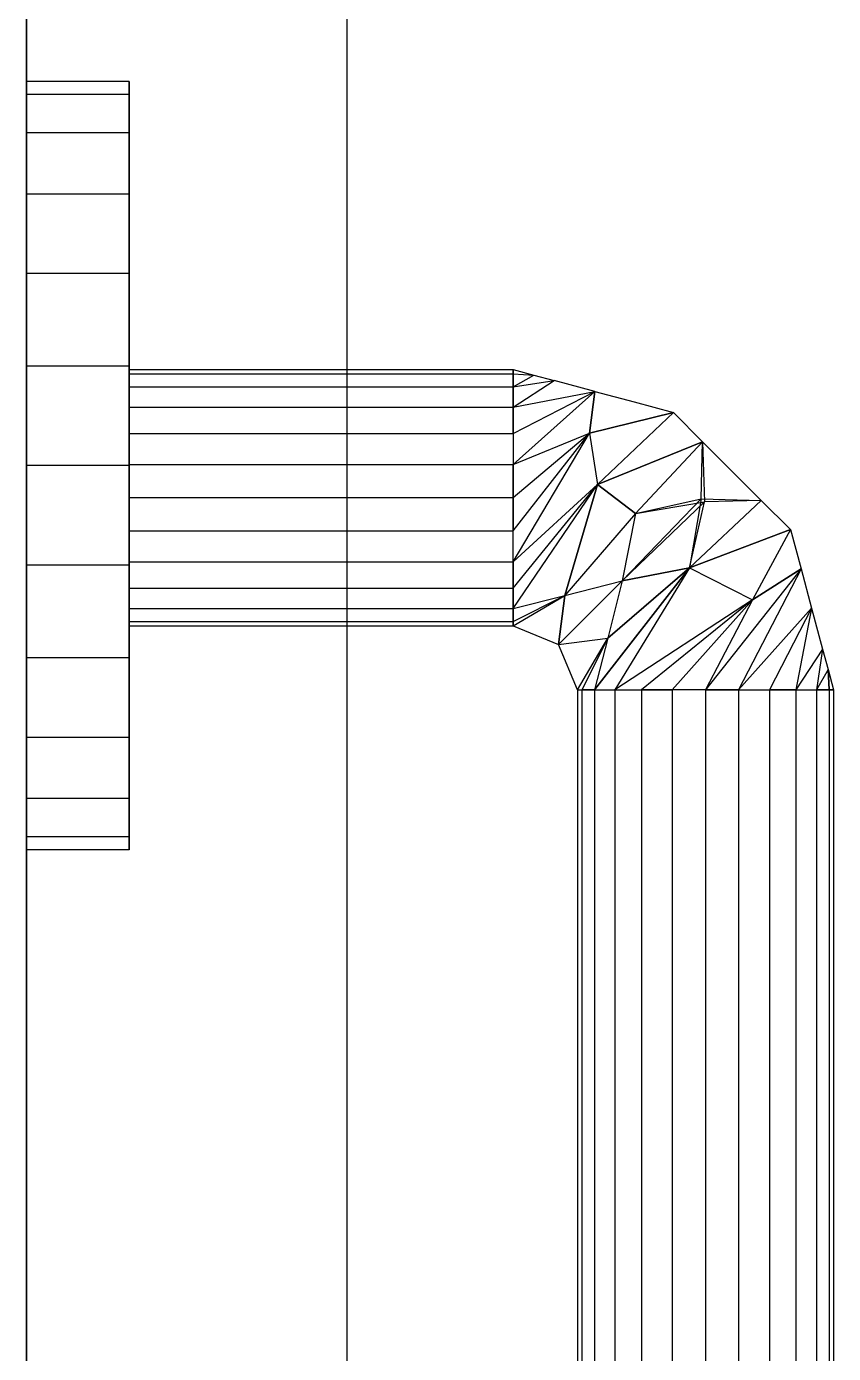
# Model space of a CAD drawing. Header units: millimetres. Extents: x 5543 to 15648, y 4351 to 19091.
# Drawn here: x 14423.1 to 14486.1, y 15139.2 to 15242.9 of the extents above; entities that cross this region are included whole.
import ezdxf

# ---------------------------------------------------------------- set-up
doc = ezdxf.new("R2010")
doc.units = ezdxf.units.MM
doc.layers.add('IfcObject', color=7, linetype='CONTINUOUS')

msp = doc.modelspace()

# ---------------------------------------------------------------- linework, layer by layer
at = {"layer": 'IfcObject'}
for p, q in [((14448.1, 16291.08, -4700), (14448.1, 5951.31, -4700)), ((14448.1, 16291.08, -4700), (14448.1, 5951.31, -4700)), ((14423.1, 15331.08, -5100), (14423.1, 14331.08, -5100)), ((14423.1, 15331.08, -5100), (14423.1, 14331.08, -5100)), ((14448.1, 15331.08, -5100), (14448.1, 14331.08, -5100)), ((14448.1, 15331.08, -5100), (14448.1, 14331.08, -5100)), ((14423.1, 15281.08, -5200), (14423.1, 14381.08, -5200)), ((14423.1, 14381.08, -7200), (14423.1, 15281.08, -7200)), ((14423.1, 14381.08, -7200), (14423.1, 15281.08, -7200)), ((14423.1, 15281.08, -5200), (14423.1, 14381.08, -5200)), ((14423.1, 14381.08, -5200), (14423.1, 15281.08, -5200)), ((14423.1, 14381.08, -5200), (14423.1, 15281.08, -5200)), ((14423.1, 15237.55, -6192.24), (14423.1, 15238.57, -6200)), ((14423.1, 15238.57, -6200), (14423.1, 15237.55, -6207.76)), ((14431.1, 15238.57, -6200), (14423.1, 15238.57, -6200)), ((14423.1, 15237.55, -6192.24), (14423.1, 15238.57, -6200)), ((14423.1, 15238.57, -6200), (14423.1, 15237.55, -6207.76)), ((14431.1, 15238.57, -6200), (14423.1, 15238.57, -6200)), ((14431.1, 15237.55, -6207.76), (14431.1, 15238.57, -6200)), ((14431.1, 15238.57, -6200), (14431.1, 15237.55, -6192.24)), ((14431.1, 15238.57, -6200), (14431.1, 15237.55, -6192.24)), ((14431.1, 15237.55, -6207.76), (14431.1, 15238.57, -6200)), ((14423.1, 15234.55, -6185), (14423.1, 15237.55, -6192.24)), ((14423.1, 15237.55, -6207.76), (14423.1, 15234.55, -6215)), ((14431.1, 15237.55, -6192.24), (14423.1, 15237.55, -6192.24)), ((14431.1, 15237.55, -6192.24), (14423.1, 15237.55, -6192.24)), ((14423.1, 15234.55, -6185), (14423.1, 15237.55, -6192.24)), ((14423.1, 15237.55, -6207.76), (14423.1, 15234.55, -6215)), ((14431.1, 15237.55, -6207.76), (14423.1, 15237.55, -6207.76)), ((14431.1, 15237.55, -6207.76), (14423.1, 15237.55, -6207.76)), ((14431.1, 15234.55, -6215), (14431.1, 15237.55, -6207.76)), ((14431.1, 15237.55, -6192.24), (14431.1, 15234.55, -6185)), ((14431.1, 15237.55, -6192.24), (14431.1, 15234.55, -6185)), ((14431.1, 15234.55, -6215), (14431.1, 15237.55, -6207.76)), ((14423.1, 15229.78, -6178.79), (14423.1, 15234.55, -6185)), ((14423.1, 15234.55, -6215), (14423.1, 15229.78, -6221.21)), ((14431.1, 15234.55, -6185), (14423.1, 15234.55, -6185)), ((14423.1, 15229.78, -6178.79), (14423.1, 15234.55, -6185)), ((14431.1, 15234.55, -6185), (14423.1, 15234.55, -6185)), ((14423.1, 15234.55, -6215), (14423.1, 15229.78, -6221.21)), ((14431.1, 15234.55, -6215), (14423.1, 15234.55, -6215)), ((14431.1, 15234.55, -6215), (14423.1, 15234.55, -6215)), ((14431.1, 15229.78, -6221.21), (14431.1, 15234.55, -6215)), ((14431.1, 15234.55, -6185), (14431.1, 15229.78, -6178.79)), ((14431.1, 15234.55, -6185), (14431.1, 15229.78, -6178.79)), ((14431.1, 15229.78, -6221.21), (14431.1, 15234.55, -6215)), ((14423.1, 15223.57, -6174.02), (14423.1, 15229.78, -6178.79)), ((14423.1, 15229.78, -6221.21), (14423.1, 15223.57, -6225.98)), ((14431.1, 15229.78, -6178.79), (14423.1, 15229.78, -6178.79)), ((14423.1, 15223.57, -6174.02), (14423.1, 15229.78, -6178.79)), ((14431.1, 15229.78, -6178.79), (14423.1, 15229.78, -6178.79)), ((14431.1, 15229.78, -6221.21), (14423.1, 15229.78, -6221.21)), ((14423.1, 15229.78, -6221.21), (14423.1, 15223.57, -6225.98)), ((14431.1, 15229.78, -6221.21), (14423.1, 15229.78, -6221.21)), ((14431.1, 15223.57, -6225.98), (14431.1, 15229.78, -6221.21)), ((14431.1, 15229.78, -6178.79), (14431.1, 15223.57, -6174.02)), ((14431.1, 15229.78, -6178.79), (14431.1, 15223.57, -6174.02)), ((14431.1, 15223.57, -6225.98), (14431.1, 15229.78, -6221.21)), ((14423.1, 15216.33, -6171.02), (14423.1, 15223.57, -6174.02)), ((14423.1, 15223.57, -6225.98), (14423.1, 15216.33, -6228.98)), ((14431.1, 15223.57, -6174.02), (14423.1, 15223.57, -6174.02)), ((14431.1, 15223.57, -6174.02), (14423.1, 15223.57, -6174.02)), ((14423.1, 15216.33, -6171.02), (14423.1, 15223.57, -6174.02)), ((14431.1, 15223.57, -6225.98), (14423.1, 15223.57, -6225.98)), ((14423.1, 15223.57, -6225.98), (14423.1, 15216.33, -6228.98)), ((14431.1, 15223.57, -6225.98), (14423.1, 15223.57, -6225.98)), ((14431.1, 15216.33, -6228.98), (14431.1, 15223.57, -6225.98)), ((14431.1, 15223.57, -6174.02), (14431.1, 15216.33, -6171.02)), ((14431.1, 15223.57, -6174.02), (14431.1, 15216.33, -6171.02)), ((14431.1, 15216.33, -6228.98), (14431.1, 15223.57, -6225.98)), ((14423.1, 15208.57, -6170), (14423.1, 15216.33, -6171.02)), ((14423.1, 15216.33, -6228.98), (14423.1, 15208.57, -6230)), ((14431.1, 15216.33, -6171.02), (14423.1, 15216.33, -6171.02)), ((14431.1, 15216.33, -6171.02), (14423.1, 15216.33, -6171.02)), ((14423.1, 15208.57, -6170), (14423.1, 15216.33, -6171.02)), ((14431.1, 15216.33, -6228.98), (14423.1, 15216.33, -6228.98)), ((14423.1, 15216.33, -6228.98), (14423.1, 15208.57, -6230)), ((14431.1, 15216.33, -6228.98), (14423.1, 15216.33, -6228.98)), ((14431.1, 15208.57, -6230), (14431.1, 15216.33, -6228.98)), ((14431.1, 15216.33, -6171.02), (14431.1, 15208.57, -6170)), ((14431.1, 15216.33, -6171.02), (14431.1, 15208.57, -6170)), ((14431.1, 15208.57, -6230), (14431.1, 15216.33, -6228.98)), ((14431.1, 15215.73, -6197.41), (14431.1, 15216.07, -6200)), ((14431.1, 15216.07, -6200), (14431.1, 15215.73, -6202.59)), ((14431.1, 15216.07, -6200), (14431.1, 15215.73, -6202.59)), ((14431.1, 15216.07, -6200), (14461.1, 15216.07, -6200)), ((14431.1, 15216.07, -6200), (14461.1, 15216.07, -6200)), ((14431.1, 15215.73, -6197.41), (14431.1, 15216.07, -6200)), ((14461.1, 15215.73, -6202.59), (14461.1, 15216.07, -6200)), ((14461.1, 15216.07, -6200), (14461.1, 15215.73, -6197.41)), ((14461.1, 15215.73, -6202.59), (14461.1, 15216.07, -6200)), ((14461.1, 15216.07, -6200), (14462.69, 15215.64, -6200)), ((14461.1, 15216.07, -6200), (14462.69, 15215.64, -6200)), ((14461.1, 15216.07, -6200), (14461.1, 15215.73, -6197.41)), ((14431.1, 15214.73, -6195), (14431.1, 15215.73, -6197.41)), ((14431.1, 15215.73, -6202.59), (14431.1, 15214.73, -6205)), ((14431.1, 15215.73, -6202.59), (14461.1, 15215.73, -6202.59)), ((14431.1, 15215.73, -6202.59), (14431.1, 15214.73, -6205)), ((14431.1, 15215.73, -6202.59), (14461.1, 15215.73, -6202.59)), ((14431.1, 15215.73, -6197.41), (14461.1, 15215.73, -6197.41)), ((14431.1, 15214.73, -6195), (14431.1, 15215.73, -6197.41)), ((14431.1, 15215.73, -6197.41), (14461.1, 15215.73, -6197.41)), ((14461.1, 15215.73, -6202.59), (14461.1, 15214.73, -6205)), ((14461.1, 15214.73, -6195), (14461.1, 15215.73, -6197.41)), ((14461.1, 15215.73, -6202.59), (14462.69, 15215.64, -6200)), ((14461.1, 15215.73, -6202.59), (14461.1, 15214.73, -6205)), ((14461.1, 15215.73, -6202.59), (14462.69, 15215.64, -6200)), ((14461.1, 15215.73, -6197.41), (14462.69, 15215.64, -6200)), ((14461.1, 15215.73, -6197.41), (14462.69, 15215.64, -6200)), ((14461.1, 15214.73, -6195), (14461.1, 15215.73, -6197.41)), ((14461.1, 15214.73, -6205), (14462.69, 15215.64, -6200)), ((14461.1, 15214.73, -6205), (14462.69, 15215.64, -6200)), ((14461.1, 15214.73, -6195), (14462.69, 15215.64, -6200)), ((14461.1, 15214.73, -6195), (14462.69, 15215.64, -6200)), ((14461.1, 15214.73, -6205), (14464.28, 15215.21, -6200)), ((14461.1, 15213.14, -6207.07), (14464.28, 15215.21, -6200)), ((14461.1, 15213.14, -6207.07), (14464.28, 15215.21, -6200)), ((14461.1, 15214.73, -6205), (14464.28, 15215.21, -6200)), ((14461.1, 15213.14, -6192.93), (14464.28, 15215.21, -6200)), ((14461.1, 15214.73, -6195), (14464.28, 15215.21, -6200)), ((14461.1, 15213.14, -6192.93), (14464.28, 15215.21, -6200)), ((14461.1, 15214.73, -6195), (14464.28, 15215.21, -6200)), ((14462.69, 15215.64, -6200), (14464.28, 15215.21, -6200)), ((14462.69, 15215.64, -6200), (14464.28, 15215.21, -6200)), ((14467.46, 15214.36, -6200), (14464.28, 15215.21, -6200)), ((14467.46, 15214.36, -6200), (14464.28, 15215.21, -6200)), ((14431.1, 15213.14, -6192.93), (14431.1, 15214.73, -6195)), ((14431.1, 15214.73, -6205), (14431.1, 15213.14, -6207.07)), ((14431.1, 15214.73, -6205), (14461.1, 15214.73, -6205)), ((14431.1, 15214.73, -6205), (14431.1, 15213.14, -6207.07)), ((14431.1, 15214.73, -6205), (14461.1, 15214.73, -6205)), ((14431.1, 15214.73, -6195), (14461.1, 15214.73, -6195)), ((14431.1, 15214.73, -6195), (14461.1, 15214.73, -6195)), ((14431.1, 15213.14, -6192.93), (14431.1, 15214.73, -6195)), ((14461.1, 15214.73, -6205), (14461.1, 15213.14, -6207.07)), ((14461.1, 15213.14, -6192.93), (14461.1, 15214.73, -6195)), ((14461.1, 15214.73, -6205), (14461.1, 15213.14, -6207.07)), ((14461.1, 15213.14, -6192.93), (14461.1, 15214.73, -6195)), ((14461.1, 15208.66, -6209.66), (14467.46, 15214.36, -6200)), ((14461.1, 15211.07, -6208.66), (14467.46, 15214.36, -6200)), ((14461.1, 15213.14, -6207.07), (14467.46, 15214.36, -6200)), ((14461.1, 15211.07, -6208.66), (14467.46, 15214.36, -6200)), ((14461.1, 15208.66, -6209.66), (14467.46, 15214.36, -6200)), ((14461.1, 15213.14, -6207.07), (14467.46, 15214.36, -6200)), ((14461.1, 15213.14, -6192.93), (14467.46, 15214.36, -6200)), ((14461.1, 15213.14, -6192.93), (14467.46, 15214.36, -6200)), ((14461.1, 15211.07, -6191.34), (14467.46, 15214.36, -6200)), ((14461.1, 15208.66, -6190.34), (14467.46, 15214.36, -6200)), ((14461.1, 15211.07, -6191.34), (14467.46, 15214.36, -6200)), ((14461.1, 15208.66, -6190.34), (14467.46, 15214.36, -6200)), ((14467.06, 15211.1, -6208.08), (14467.46, 15214.36, -6200)), ((14467.06, 15211.1, -6208.08), (14467.46, 15214.36, -6200)), ((14467.46, 15214.36, -6200), (14467.06, 15211.1, -6191.92)), ((14467.46, 15214.36, -6200), (14467.06, 15211.1, -6191.92)), ((14467.46, 15214.36, -6200), (14470.53, 15213.54, -6200)), ((14467.46, 15214.36, -6200), (14470.53, 15213.54, -6200)), ((14431.1, 15211.07, -6191.34), (14431.1, 15213.14, -6192.93)), ((14431.1, 15213.14, -6207.07), (14431.1, 15211.07, -6208.66)), ((14431.1, 15213.14, -6207.07), (14461.1, 15213.14, -6207.07)), ((14431.1, 15213.14, -6207.07), (14431.1, 15211.07, -6208.66)), ((14431.1, 15213.14, -6207.07), (14461.1, 15213.14, -6207.07)), ((14431.1, 15213.14, -6192.93), (14461.1, 15213.14, -6192.93)), ((14431.1, 15211.07, -6191.34), (14431.1, 15213.14, -6192.93)), ((14431.1, 15213.14, -6192.93), (14461.1, 15213.14, -6192.93)), ((14461.1, 15213.14, -6207.07), (14461.1, 15211.07, -6208.66)), ((14461.1, 15211.07, -6191.34), (14461.1, 15213.14, -6192.93)), ((14461.1, 15213.14, -6207.07), (14461.1, 15211.07, -6208.66)), ((14461.1, 15211.07, -6191.34), (14461.1, 15213.14, -6192.93)), ((14470.53, 15213.54, -6200), (14473.6, 15212.72, -6200)), ((14470.53, 15213.54, -6200), (14473.6, 15212.72, -6200)), ((14467.06, 15211.1, -6208.08), (14473.6, 15212.72, -6200)), ((14467.06, 15211.1, -6208.08), (14473.6, 15212.72, -6200)), ((14473.6, 15212.72, -6200), (14467.06, 15211.1, -6191.92)), ((14473.6, 15212.72, -6200), (14467.06, 15211.1, -6191.92)), ((14467.68, 15207.1, -6209.72), (14473.6, 15212.72, -6200)), ((14467.68, 15207.1, -6209.72), (14473.6, 15212.72, -6200)), ((14473.6, 15212.72, -6200), (14467.68, 15207.1, -6190.28)), ((14473.6, 15212.72, -6200), (14467.68, 15207.1, -6190.28)), ((14473.6, 15212.72, -6200), (14475.88, 15210.43, -6200)), ((14473.6, 15212.72, -6200), (14475.88, 15210.43, -6200)), ((14431.1, 15208.66, -6190.34), (14431.1, 15211.07, -6191.34)), ((14431.1, 15208.66, -6209.66), (14431.1, 15211.07, -6208.66)), ((14431.1, 15211.07, -6208.66), (14461.1, 15211.07, -6208.66)), ((14431.1, 15211.07, -6208.66), (14461.1, 15211.07, -6208.66)), ((14431.1, 15208.66, -6209.66), (14431.1, 15211.07, -6208.66)), ((14431.1, 15211.07, -6191.34), (14461.1, 15211.07, -6191.34)), ((14431.1, 15208.66, -6190.34), (14431.1, 15211.07, -6191.34)), ((14431.1, 15211.07, -6191.34), (14461.1, 15211.07, -6191.34)), ((14461.1, 15208.66, -6209.66), (14467.06, 15211.1, -6208.08)), ((14461.1, 15201.07, -6208.66), (14467.06, 15211.1, -6208.08)), ((14461.1, 15203.48, -6209.66), (14467.06, 15211.1, -6208.08)), ((14461.1, 15206.07, -6210), (14467.06, 15211.1, -6208.08)), ((14461.1, 15208.66, -6209.66), (14467.06, 15211.1, -6208.08)), ((14461.1, 15203.48, -6209.66), (14467.06, 15211.1, -6208.08)), ((14461.1, 15206.07, -6210), (14467.06, 15211.1, -6208.08)), ((14461.1, 15201.07, -6208.66), (14467.06, 15211.1, -6208.08)), ((14461.1, 15206.07, -6190), (14467.06, 15211.1, -6191.92)), ((14461.1, 15208.66, -6190.34), (14467.06, 15211.1, -6191.92)), ((14461.1, 15208.66, -6190.34), (14467.06, 15211.1, -6191.92)), ((14461.1, 15201.07, -6191.34), (14467.06, 15211.1, -6191.92)), ((14461.1, 15203.48, -6190.34), (14467.06, 15211.1, -6191.92)), ((14461.1, 15206.07, -6190), (14467.06, 15211.1, -6191.92)), ((14461.1, 15203.48, -6190.34), (14467.06, 15211.1, -6191.92)), ((14461.1, 15201.07, -6191.34), (14467.06, 15211.1, -6191.92)), ((14461.1, 15211.07, -6208.66), (14461.1, 15208.66, -6209.66)), ((14461.1, 15211.07, -6191.34), (14461.1, 15208.66, -6190.34)), ((14461.1, 15211.07, -6208.66), (14461.1, 15208.66, -6209.66)), ((14461.1, 15211.07, -6191.34), (14461.1, 15208.66, -6190.34)), ((14467.06, 15211.1, -6208.08), (14467.68, 15207.1, -6209.72)), ((14467.06, 15211.1, -6208.08), (14467.68, 15207.1, -6209.72)), ((14467.06, 15211.1, -6191.92), (14467.68, 15207.1, -6190.28)), ((14467.06, 15211.1, -6191.92), (14467.68, 15207.1, -6190.28)), ((14467.68, 15207.1, -6209.72), (14475.88, 15210.43, -6200)), ((14467.68, 15207.1, -6209.72), (14475.88, 15210.43, -6200)), ((14475.88, 15210.43, -6200), (14467.68, 15207.1, -6190.28)), ((14475.88, 15210.43, -6200), (14467.68, 15207.1, -6190.28)), ((14470.63, 15204.82, -6209.85), (14475.88, 15210.43, -6200)), ((14470.63, 15204.82, -6209.85), (14475.88, 15210.43, -6200)), ((14475.88, 15210.43, -6200), (14470.63, 15204.82, -6190.15)), ((14475.88, 15210.43, -6200), (14470.63, 15204.82, -6190.15)), ((14475.77, 15205.99, -6208.06), (14475.88, 15210.43, -6200)), ((14475.77, 15205.99, -6208.06), (14475.88, 15210.43, -6200)), ((14475.88, 15210.43, -6200), (14478.17, 15208.14, -6200)), ((14475.88, 15210.43, -6200), (14476.02, 15205.74, -6191.94)), ((14475.88, 15210.43, -6200), (14478.17, 15208.14, -6200)), ((14475.88, 15210.43, -6200), (14476.02, 15205.74, -6191.94)), ((14431.1, 15208.66, -6209.66), (14431.1, 15206.07, -6210)), ((14431.1, 15206.07, -6190), (14431.1, 15208.66, -6190.34)), ((14431.1, 15208.66, -6209.66), (14461.1, 15208.66, -6209.66)), ((14431.1, 15208.66, -6209.66), (14461.1, 15208.66, -6209.66)), ((14431.1, 15208.66, -6209.66), (14431.1, 15206.07, -6210)), ((14431.1, 15208.66, -6190.34), (14461.1, 15208.66, -6190.34)), ((14431.1, 15206.07, -6190), (14431.1, 15208.66, -6190.34)), ((14431.1, 15208.66, -6190.34), (14461.1, 15208.66, -6190.34)), ((14461.1, 15208.66, -6209.66), (14461.1, 15206.07, -6210)), ((14461.1, 15206.07, -6190), (14461.1, 15208.66, -6190.34)), ((14461.1, 15208.66, -6209.66), (14461.1, 15206.07, -6210)), ((14461.1, 15206.07, -6190), (14461.1, 15208.66, -6190.34)), ((14423.1, 15200.8, -6171.02), (14423.1, 15208.57, -6170)), ((14423.1, 15200.8, -6228.98), (14423.1, 15208.57, -6230)), ((14431.1, 15208.57, -6170), (14423.1, 15208.57, -6170)), ((14431.1, 15208.57, -6170), (14423.1, 15208.57, -6170)), ((14423.1, 15200.8, -6171.02), (14423.1, 15208.57, -6170)), ((14423.1, 15200.8, -6228.98), (14423.1, 15208.57, -6230)), ((14431.1, 15208.57, -6230), (14423.1, 15208.57, -6230)), ((14431.1, 15208.57, -6230), (14423.1, 15208.57, -6230)), ((14431.1, 15200.8, -6228.98), (14431.1, 15208.57, -6230)), ((14431.1, 15200.8, -6171.02), (14431.1, 15208.57, -6170)), ((14431.1, 15200.8, -6171.02), (14431.1, 15208.57, -6170)), ((14431.1, 15200.8, -6228.98), (14431.1, 15208.57, -6230)), ((14480.46, 15205.85, -6200), (14478.17, 15208.14, -6200)), ((14480.46, 15205.85, -6200), (14478.17, 15208.14, -6200)), ((14461.1, 15201.07, -6208.66), (14467.68, 15207.1, -6209.72)), ((14461.1, 15197.41, -6205), (14467.68, 15207.1, -6209.72)), ((14461.1, 15199, -6207.07), (14467.68, 15207.1, -6209.72)), ((14461.1, 15201.07, -6208.66), (14467.68, 15207.1, -6209.72)), ((14461.1, 15199, -6207.07), (14467.68, 15207.1, -6209.72)), ((14461.1, 15197.41, -6205), (14467.68, 15207.1, -6209.72)), ((14461.1, 15199, -6192.93), (14467.68, 15207.1, -6190.28)), ((14461.1, 15197.41, -6195), (14467.68, 15207.1, -6190.28)), ((14461.1, 15197.41, -6195), (14467.68, 15207.1, -6190.28)), ((14461.1, 15199, -6192.93), (14467.68, 15207.1, -6190.28)), ((14461.1, 15201.07, -6191.34), (14467.68, 15207.1, -6190.28)), ((14461.1, 15201.07, -6191.34), (14467.68, 15207.1, -6190.28)), ((14467.68, 15207.1, -6209.72), (14465.11, 15198.44, -6207.51)), ((14467.68, 15207.1, -6209.72), (14465.11, 15198.44, -6207.51)), ((14465.11, 15198.44, -6192.49), (14467.68, 15207.1, -6190.28)), ((14465.11, 15198.44, -6192.49), (14467.68, 15207.1, -6190.28)), ((14467.68, 15207.1, -6209.72), (14470.63, 15204.82, -6209.85)), ((14467.68, 15207.1, -6209.72), (14470.63, 15204.82, -6209.85)), ((14470.63, 15204.82, -6190.15), (14467.68, 15207.1, -6190.28)), ((14470.63, 15204.82, -6190.15), (14467.68, 15207.1, -6190.28)), ((14431.1, 15206.07, -6210), (14431.1, 15203.48, -6209.66)), ((14431.1, 15203.48, -6190.34), (14431.1, 15206.07, -6190)), ((14431.1, 15206.07, -6210), (14461.1, 15206.07, -6210)), ((14431.1, 15206.07, -6210), (14431.1, 15203.48, -6209.66)), ((14431.1, 15206.07, -6210), (14461.1, 15206.07, -6210)), ((14431.1, 15206.07, -6190), (14461.1, 15206.07, -6190)), ((14431.1, 15203.48, -6190.34), (14431.1, 15206.07, -6190)), ((14431.1, 15206.07, -6190), (14461.1, 15206.07, -6190)), ((14461.1, 15206.07, -6210), (14461.1, 15203.48, -6209.66)), ((14461.1, 15203.48, -6190.34), (14461.1, 15206.07, -6190)), ((14461.1, 15206.07, -6210), (14461.1, 15203.48, -6209.66)), ((14461.1, 15203.48, -6190.34), (14461.1, 15206.07, -6190)), ((14475.77, 15205.99, -6208.06), (14469.6, 15199.57, -6209.55)), ((14475.77, 15205.99, -6208.06), (14469.6, 15199.57, -6209.55)), ((14469.6, 15199.57, -6190.45), (14476.02, 15205.74, -6191.94)), ((14469.6, 15199.57, -6190.45), (14476.02, 15205.74, -6191.94)), ((14470.63, 15204.82, -6209.85), (14475.77, 15205.99, -6208.06)), ((14470.63, 15204.82, -6209.85), (14475.77, 15205.99, -6208.06)), ((14470.63, 15204.82, -6190.15), (14476.02, 15205.74, -6191.94)), ((14470.63, 15204.82, -6190.15), (14476.02, 15205.74, -6191.94)), ((14475.77, 15205.99, -6208.06), (14474.85, 15200.6, -6209.85)), ((14475.77, 15205.99, -6208.06), (14474.85, 15200.6, -6209.85)), ((14474.85, 15200.6, -6209.85), (14480.46, 15205.85, -6200)), ((14474.85, 15200.6, -6209.85), (14480.46, 15205.85, -6200)), ((14480.46, 15205.85, -6200), (14474.85, 15200.6, -6190.15)), ((14480.46, 15205.85, -6200), (14474.85, 15200.6, -6190.15)), ((14474.85, 15200.6, -6190.15), (14476.02, 15205.74, -6191.94)), ((14474.85, 15200.6, -6190.15), (14476.02, 15205.74, -6191.94)), ((14475.77, 15205.99, -6208.06), (14480.46, 15205.85, -6200)), ((14475.77, 15205.99, -6208.06), (14480.46, 15205.85, -6200)), ((14480.46, 15205.85, -6200), (14476.02, 15205.74, -6191.94)), ((14480.46, 15205.85, -6200), (14476.02, 15205.74, -6191.94)), ((14482.75, 15203.57, -6200), (14480.46, 15205.85, -6200)), ((14482.75, 15203.57, -6200), (14480.46, 15205.85, -6200)), ((14470.63, 15204.82, -6209.85), (14465.11, 15198.44, -6207.51)), ((14470.63, 15204.82, -6209.85), (14465.11, 15198.44, -6207.51)), ((14470.63, 15204.82, -6190.15), (14465.11, 15198.44, -6192.49)), ((14470.63, 15204.82, -6190.15), (14465.11, 15198.44, -6192.49)), ((14470.63, 15204.82, -6209.85), (14469.6, 15199.57, -6209.55)), ((14470.63, 15204.82, -6209.85), (14469.6, 15199.57, -6209.55)), ((14470.63, 15204.82, -6190.15), (14469.6, 15199.57, -6190.45)), ((14470.63, 15204.82, -6190.15), (14469.6, 15199.57, -6190.45)), ((14431.1, 15203.48, -6209.66), (14431.1, 15201.07, -6208.66)), ((14431.1, 15201.07, -6191.34), (14431.1, 15203.48, -6190.34)), ((14431.1, 15203.48, -6209.66), (14431.1, 15201.07, -6208.66)), ((14431.1, 15203.48, -6209.66), (14461.1, 15203.48, -6209.66)), ((14431.1, 15203.48, -6209.66), (14461.1, 15203.48, -6209.66)), ((14431.1, 15203.48, -6190.34), (14461.1, 15203.48, -6190.34)), ((14431.1, 15201.07, -6191.34), (14431.1, 15203.48, -6190.34)), ((14431.1, 15203.48, -6190.34), (14461.1, 15203.48, -6190.34)), ((14461.1, 15201.07, -6208.66), (14461.1, 15203.48, -6209.66)), ((14461.1, 15201.07, -6191.34), (14461.1, 15203.48, -6190.34)), ((14461.1, 15201.07, -6208.66), (14461.1, 15203.48, -6209.66)), ((14461.1, 15201.07, -6191.34), (14461.1, 15203.48, -6190.34)), ((14474.85, 15200.6, -6209.85), (14482.75, 15203.57, -6200)), ((14474.85, 15200.6, -6209.85), (14482.75, 15203.57, -6200)), ((14482.75, 15203.57, -6200), (14474.85, 15200.6, -6190.15)), ((14482.75, 15203.57, -6200), (14474.85, 15200.6, -6190.15)), ((14482.75, 15203.57, -6200), (14479.77, 15198.08, -6208.69)), ((14482.75, 15203.57, -6200), (14479.77, 15198.08, -6208.69)), ((14482.75, 15203.57, -6200), (14479.77, 15198.08, -6191.31)), ((14482.75, 15203.57, -6200), (14479.77, 15198.08, -6191.31)), ((14482.75, 15203.57, -6200), (14483.57, 15200.5, -6200)), ((14482.75, 15203.57, -6200), (14483.57, 15200.5, -6200)), ((14423.1, 15200.8, -6228.98), (14423.1, 15193.57, -6225.98)), ((14423.1, 15193.57, -6174.02), (14423.1, 15200.8, -6171.02)), ((14431.1, 15200.8, -6171.02), (14423.1, 15200.8, -6171.02)), ((14431.1, 15200.8, -6171.02), (14423.1, 15200.8, -6171.02)), ((14423.1, 15193.57, -6174.02), (14423.1, 15200.8, -6171.02)), ((14423.1, 15200.8, -6228.98), (14423.1, 15193.57, -6225.98)), ((14431.1, 15200.8, -6228.98), (14423.1, 15200.8, -6228.98)), ((14431.1, 15200.8, -6228.98), (14423.1, 15200.8, -6228.98)), ((14431.1, 15201.07, -6208.66), (14431.1, 15199, -6207.07)), ((14431.1, 15199, -6192.93), (14431.1, 15201.07, -6191.34)), ((14431.1, 15201.07, -6208.66), (14461.1, 15201.07, -6208.66)), ((14431.1, 15201.07, -6208.66), (14431.1, 15199, -6207.07)), ((14431.1, 15201.07, -6208.66), (14461.1, 15201.07, -6208.66)), ((14431.1, 15201.07, -6191.34), (14461.1, 15201.07, -6191.34)), ((14431.1, 15199, -6192.93), (14431.1, 15201.07, -6191.34)), ((14431.1, 15201.07, -6191.34), (14461.1, 15201.07, -6191.34)), ((14431.1, 15200.8, -6171.02), (14431.1, 15193.57, -6174.02)), ((14431.1, 15193.57, -6225.98), (14431.1, 15200.8, -6228.98)), ((14431.1, 15200.8, -6171.02), (14431.1, 15193.57, -6174.02)), ((14431.1, 15193.57, -6225.98), (14431.1, 15200.8, -6228.98)), ((14461.1, 15201.07, -6208.66), (14461.1, 15199, -6207.07)), ((14461.1, 15199, -6192.93), (14461.1, 15201.07, -6191.34)), ((14461.1, 15201.07, -6208.66), (14461.1, 15199, -6207.07)), ((14461.1, 15199, -6192.93), (14461.1, 15201.07, -6191.34)), ((14474.85, 15200.6, -6209.85), (14467.44, 15191.07, -6205)), ((14474.85, 15200.6, -6209.85), (14467.44, 15191.07, -6205)), ((14467.44, 15191.07, -6195), (14474.85, 15200.6, -6190.15)), ((14467.44, 15191.07, -6195), (14474.85, 15200.6, -6190.15)), ((14474.85, 15200.6, -6209.85), (14468.47, 15195.09, -6207.51)), ((14474.85, 15200.6, -6209.85), (14468.47, 15195.09, -6207.51)), ((14468.47, 15195.09, -6192.49), (14474.85, 15200.6, -6190.15)), ((14468.47, 15195.09, -6192.49), (14474.85, 15200.6, -6190.15)), ((14474.85, 15200.6, -6209.85), (14469.02, 15191.07, -6207.07)), ((14474.85, 15200.6, -6209.85), (14469.02, 15191.07, -6207.07)), ((14474.85, 15200.6, -6190.15), (14469.02, 15191.07, -6192.93)), ((14474.85, 15200.6, -6190.15), (14469.02, 15191.07, -6192.93)), ((14474.85, 15200.6, -6209.85), (14469.6, 15199.57, -6209.55)), ((14474.85, 15200.6, -6209.85), (14469.6, 15199.57, -6209.55)), ((14469.6, 15199.57, -6190.45), (14474.85, 15200.6, -6190.15)), ((14469.6, 15199.57, -6190.45), (14474.85, 15200.6, -6190.15)), ((14474.85, 15200.6, -6209.85), (14479.77, 15198.08, -6208.69)), ((14474.85, 15200.6, -6209.85), (14479.77, 15198.08, -6208.69)), ((14474.85, 15200.6, -6190.15), (14479.77, 15198.08, -6191.31)), ((14474.85, 15200.6, -6190.15), (14479.77, 15198.08, -6191.31)), ((14483.57, 15200.5, -6200), (14476.1, 15191.07, -6210)), ((14483.57, 15200.5, -6200), (14476.1, 15191.07, -6210)), ((14483.57, 15200.5, -6200), (14476.1, 15191.07, -6190)), ((14483.57, 15200.5, -6200), (14476.1, 15191.07, -6190)), ((14483.57, 15200.5, -6200), (14478.68, 15191.07, -6209.66)), ((14483.57, 15200.5, -6200), (14478.68, 15191.07, -6209.66)), ((14483.57, 15200.5, -6200), (14478.68, 15191.07, -6190.34)), ((14483.57, 15200.5, -6200), (14478.68, 15191.07, -6190.34)), ((14479.77, 15198.08, -6208.69), (14483.57, 15200.5, -6200)), ((14479.77, 15198.08, -6208.69), (14483.57, 15200.5, -6200)), ((14483.57, 15200.5, -6200), (14479.77, 15198.08, -6191.31)), ((14483.57, 15200.5, -6200), (14479.77, 15198.08, -6191.31)), ((14483.57, 15200.5, -6200), (14484.39, 15197.43, -6200)), ((14483.57, 15200.5, -6200), (14484.39, 15197.43, -6200)), ((14469.6, 15199.57, -6209.55), (14464.63, 15194.6, -6200)), ((14469.6, 15199.57, -6209.55), (14464.63, 15194.6, -6200)), ((14464.63, 15194.6, -6200), (14469.6, 15199.57, -6190.45)), ((14464.63, 15194.6, -6200), (14469.6, 15199.57, -6190.45)), ((14465.11, 15198.44, -6207.51), (14469.6, 15199.57, -6209.55)), ((14465.11, 15198.44, -6207.51), (14469.6, 15199.57, -6209.55)), ((14465.11, 15198.44, -6192.49), (14469.6, 15199.57, -6190.45)), ((14465.11, 15198.44, -6192.49), (14469.6, 15199.57, -6190.45)), ((14469.6, 15199.57, -6209.55), (14468.47, 15195.09, -6207.51)), ((14469.6, 15199.57, -6209.55), (14468.47, 15195.09, -6207.51)), ((14469.6, 15199.57, -6190.45), (14468.47, 15195.09, -6192.49)), ((14469.6, 15199.57, -6190.45), (14468.47, 15195.09, -6192.49)), ((14431.1, 15199, -6207.07), (14431.1, 15197.41, -6205)), ((14431.1, 15197.41, -6195), (14431.1, 15199, -6192.93)), ((14431.1, 15199, -6207.07), (14461.1, 15199, -6207.07)), ((14431.1, 15199, -6207.07), (14431.1, 15197.41, -6205)), ((14431.1, 15199, -6207.07), (14461.1, 15199, -6207.07)), ((14431.1, 15199, -6192.93), (14461.1, 15199, -6192.93)), ((14431.1, 15199, -6192.93), (14461.1, 15199, -6192.93)), ((14431.1, 15197.41, -6195), (14431.1, 15199, -6192.93)), ((14461.1, 15199, -6207.07), (14461.1, 15197.41, -6205)), ((14461.1, 15197.41, -6195), (14461.1, 15199, -6192.93)), ((14461.1, 15199, -6207.07), (14461.1, 15197.41, -6205)), ((14461.1, 15197.41, -6195), (14461.1, 15199, -6192.93)), ((14461.1, 15197.41, -6205), (14465.11, 15198.44, -6207.51)), ((14461.1, 15196.07, -6200), (14465.11, 15198.44, -6207.51)), ((14461.1, 15196.41, -6202.59), (14465.11, 15198.44, -6207.51)), ((14461.1, 15197.41, -6205), (14465.11, 15198.44, -6207.51)), ((14461.1, 15196.41, -6202.59), (14465.11, 15198.44, -6207.51)), ((14461.1, 15196.07, -6200), (14465.11, 15198.44, -6207.51)), ((14461.1, 15197.41, -6195), (14465.11, 15198.44, -6192.49)), ((14461.1, 15196.41, -6197.41), (14465.11, 15198.44, -6192.49)), ((14461.1, 15197.41, -6195), (14465.11, 15198.44, -6192.49)), ((14461.1, 15196.07, -6200), (14465.11, 15198.44, -6192.49)), ((14461.1, 15196.41, -6197.41), (14465.11, 15198.44, -6192.49)), ((14461.1, 15196.07, -6200), (14465.11, 15198.44, -6192.49)), ((14465.11, 15198.44, -6207.51), (14464.63, 15194.6, -6200)), ((14465.11, 15198.44, -6207.51), (14464.63, 15194.6, -6200)), ((14464.63, 15194.6, -6200), (14465.11, 15198.44, -6192.49)), ((14464.63, 15194.6, -6200), (14465.11, 15198.44, -6192.49)), ((14431.1, 15197.41, -6205), (14431.1, 15196.41, -6202.59)), ((14431.1, 15196.41, -6197.41), (14431.1, 15197.41, -6195)), ((14431.1, 15197.41, -6205), (14461.1, 15197.41, -6205)), ((14431.1, 15197.41, -6205), (14431.1, 15196.41, -6202.59)), ((14431.1, 15197.41, -6205), (14461.1, 15197.41, -6205)), ((14431.1, 15197.41, -6195), (14461.1, 15197.41, -6195)), ((14431.1, 15196.41, -6197.41), (14431.1, 15197.41, -6195)), ((14431.1, 15197.41, -6195), (14461.1, 15197.41, -6195)), ((14461.1, 15197.41, -6205), (14461.1, 15196.41, -6202.59)), ((14461.1, 15196.41, -6197.41), (14461.1, 15197.41, -6195)), ((14461.1, 15197.41, -6205), (14461.1, 15196.41, -6202.59)), ((14461.1, 15196.41, -6197.41), (14461.1, 15197.41, -6195)), ((14479.77, 15198.08, -6208.69), (14469.02, 15191.07, -6207.07)), ((14479.77, 15198.08, -6208.69), (14469.02, 15191.07, -6207.07)), ((14479.77, 15198.08, -6191.31), (14469.02, 15191.07, -6192.93)), ((14479.77, 15198.08, -6191.31), (14469.02, 15191.07, -6192.93)), ((14479.77, 15198.08, -6208.69), (14471.1, 15191.07, -6208.66)), ((14479.77, 15198.08, -6208.69), (14471.1, 15191.07, -6208.66)), ((14479.77, 15198.08, -6191.31), (14471.1, 15191.07, -6191.34)), ((14479.77, 15198.08, -6191.31), (14471.1, 15191.07, -6191.34)), ((14479.77, 15198.08, -6208.69), (14473.51, 15191.07, -6209.66)), ((14479.77, 15198.08, -6208.69), (14473.51, 15191.07, -6209.66)), ((14479.77, 15198.08, -6191.31), (14473.51, 15191.07, -6190.34)), ((14479.77, 15198.08, -6191.31), (14473.51, 15191.07, -6190.34)), ((14479.77, 15198.08, -6208.69), (14476.1, 15191.07, -6210)), ((14479.77, 15198.08, -6208.69), (14476.1, 15191.07, -6210)), ((14479.77, 15198.08, -6191.31), (14476.1, 15191.07, -6190)), ((14479.77, 15198.08, -6191.31), (14476.1, 15191.07, -6190)), ((14484.39, 15197.43, -6200), (14478.68, 15191.07, -6209.66)), ((14484.39, 15197.43, -6200), (14478.68, 15191.07, -6209.66)), ((14484.39, 15197.43, -6200), (14478.68, 15191.07, -6190.34)), ((14484.39, 15197.43, -6200), (14478.68, 15191.07, -6190.34)), ((14484.39, 15197.43, -6200), (14481.1, 15191.07, -6208.66)), ((14484.39, 15197.43, -6200), (14481.1, 15191.07, -6208.66)), ((14484.39, 15197.43, -6200), (14481.1, 15191.07, -6191.34)), ((14484.39, 15197.43, -6200), (14481.1, 15191.07, -6191.34)), ((14484.39, 15197.43, -6200), (14483.17, 15191.07, -6207.07)), ((14484.39, 15197.43, -6200), (14483.17, 15191.07, -6207.07)), ((14484.39, 15197.43, -6200), (14483.17, 15191.07, -6192.93)), ((14484.39, 15197.43, -6200), (14483.17, 15191.07, -6192.93)), ((14484.39, 15197.43, -6200), (14485.24, 15194.25, -6200)), ((14484.39, 15197.43, -6200), (14485.24, 15194.25, -6200)), ((14431.1, 15196.41, -6202.59), (14431.1, 15196.07, -6200)), ((14431.1, 15196.07, -6200), (14431.1, 15196.41, -6197.41)), ((14431.1, 15196.41, -6202.59), (14461.1, 15196.41, -6202.59)), ((14431.1, 15196.41, -6202.59), (14461.1, 15196.41, -6202.59)), ((14431.1, 15196.41, -6202.59), (14431.1, 15196.07, -6200)), ((14431.1, 15196.41, -6197.41), (14461.1, 15196.41, -6197.41)), ((14431.1, 15196.07, -6200), (14431.1, 15196.41, -6197.41)), ((14431.1, 15196.41, -6197.41), (14461.1, 15196.41, -6197.41)), ((14461.1, 15196.41, -6202.59), (14461.1, 15196.07, -6200)), ((14461.1, 15196.07, -6200), (14461.1, 15196.41, -6197.41)), ((14461.1, 15196.41, -6202.59), (14461.1, 15196.07, -6200)), ((14461.1, 15196.07, -6200), (14461.1, 15196.41, -6197.41)), ((14431.1, 15196.07, -6200), (14461.1, 15196.07, -6200)), ((14431.1, 15196.07, -6200), (14461.1, 15196.07, -6200)), ((14461.1, 15196.07, -6200), (14464.63, 15194.6, -6200)), ((14461.1, 15196.07, -6200), (14464.63, 15194.6, -6200)), ((14464.63, 15194.6, -6200), (14468.47, 15195.09, -6207.51)), ((14464.63, 15194.6, -6200), (14468.47, 15195.09, -6207.51)), ((14464.63, 15194.6, -6200), (14468.47, 15195.09, -6192.49)), ((14464.63, 15194.6, -6200), (14468.47, 15195.09, -6192.49)), ((14466.1, 15191.07, -6200), (14464.63, 15194.6, -6200)), ((14466.1, 15191.07, -6200), (14464.63, 15194.6, -6200)), ((14466.1, 15191.07, -6200), (14468.47, 15195.09, -6207.51)), ((14466.1, 15191.07, -6200), (14468.47, 15195.09, -6207.51)), ((14466.1, 15191.07, -6200), (14468.47, 15195.09, -6192.49)), ((14466.1, 15191.07, -6200), (14468.47, 15195.09, -6192.49)), ((14468.47, 15195.09, -6207.51), (14466.44, 15191.07, -6202.59)), ((14468.47, 15195.09, -6207.51), (14466.44, 15191.07, -6202.59)), ((14468.47, 15195.09, -6192.49), (14466.44, 15191.07, -6197.41)), ((14468.47, 15195.09, -6192.49), (14466.44, 15191.07, -6197.41)), ((14468.47, 15195.09, -6207.51), (14467.44, 15191.07, -6205)), ((14468.47, 15195.09, -6207.51), (14467.44, 15191.07, -6205)), ((14468.47, 15195.09, -6192.49), (14467.44, 15191.07, -6195)), ((14468.47, 15195.09, -6192.49), (14467.44, 15191.07, -6195)), ((14485.24, 15194.25, -6200), (14483.17, 15191.07, -6207.07)), ((14485.24, 15194.25, -6200), (14483.17, 15191.07, -6207.07)), ((14485.24, 15194.25, -6200), (14483.17, 15191.07, -6192.93)), ((14485.24, 15194.25, -6200), (14483.17, 15191.07, -6192.93)), ((14485.24, 15194.25, -6200), (14484.76, 15191.07, -6205)), ((14485.24, 15194.25, -6200), (14484.76, 15191.07, -6205)), ((14485.24, 15194.25, -6200), (14484.76, 15191.07, -6195)), ((14485.24, 15194.25, -6200), (14484.76, 15191.07, -6195)), ((14485.24, 15194.25, -6200), (14485.67, 15192.66, -6200)), ((14485.24, 15194.25, -6200), (14485.67, 15192.66, -6200)), ((14423.1, 15193.57, -6225.98), (14423.1, 15187.35, -6221.21)), ((14423.1, 15187.35, -6178.79), (14423.1, 15193.57, -6174.02)), ((14431.1, 15193.57, -6174.02), (14423.1, 15193.57, -6174.02)), ((14423.1, 15187.35, -6178.79), (14423.1, 15193.57, -6174.02)), ((14431.1, 15193.57, -6174.02), (14423.1, 15193.57, -6174.02)), ((14423.1, 15193.57, -6225.98), (14423.1, 15187.35, -6221.21)), ((14431.1, 15193.57, -6225.98), (14423.1, 15193.57, -6225.98)), ((14431.1, 15193.57, -6225.98), (14423.1, 15193.57, -6225.98)), ((14431.1, 15193.57, -6174.02), (14431.1, 15187.35, -6178.79)), ((14431.1, 15187.35, -6221.21), (14431.1, 15193.57, -6225.98)), ((14431.1, 15193.57, -6174.02), (14431.1, 15187.35, -6178.79)), ((14431.1, 15187.35, -6221.21), (14431.1, 15193.57, -6225.98)), ((14485.67, 15192.66, -6200), (14484.76, 15191.07, -6205)), ((14485.67, 15192.66, -6200), (14484.76, 15191.07, -6205)), ((14485.67, 15192.66, -6200), (14484.76, 15191.07, -6195)), ((14485.67, 15192.66, -6200), (14484.76, 15191.07, -6195)), ((14485.75, 15191.07, -6202.59), (14485.67, 15192.66, -6200)), ((14485.67, 15192.66, -6200), (14486.1, 15191.07, -6200)), ((14485.75, 15191.07, -6202.59), (14485.67, 15192.66, -6200)), ((14485.67, 15192.66, -6200), (14485.75, 15191.07, -6197.41)), ((14485.67, 15192.66, -6200), (14486.1, 15191.07, -6200)), ((14485.67, 15192.66, -6200), (14485.75, 15191.07, -6197.41)), ((14466.1, 15191.07, -6200), (14466.44, 15191.07, -6202.59)), ((14466.1, 15191.07, -6200), (14466.44, 15191.07, -6197.41)), ((14466.1, 15191.07, -6200), (14466.1, 15086.07, -6200)), ((14466.1, 15191.07, -6200), (14466.44, 15191.07, -6202.59)), ((14466.1, 15191.07, -6200), (14466.1, 15086.07, -6200)), ((14466.1, 15191.07, -6200), (14466.44, 15191.07, -6197.41)), ((14466.44, 15191.07, -6202.59), (14467.44, 15191.07, -6205)), ((14467.44, 15191.07, -6195), (14466.44, 15191.07, -6197.41)), ((14466.44, 15191.07, -6202.59), (14466.44, 15086.07, -6202.59)), ((14466.44, 15191.07, -6202.59), (14466.44, 15086.07, -6202.59)), ((14466.44, 15191.07, -6202.59), (14467.44, 15191.07, -6205)), ((14466.44, 15191.07, -6197.41), (14466.44, 15086.07, -6197.41)), ((14467.44, 15191.07, -6195), (14466.44, 15191.07, -6197.41)), ((14466.44, 15191.07, -6197.41), (14466.44, 15086.07, -6197.41)), ((14467.44, 15191.07, -6205), (14469.02, 15191.07, -6207.07)), ((14467.44, 15191.07, -6195), (14469.02, 15191.07, -6192.93)), ((14467.44, 15191.07, -6205), (14467.44, 15086.07, -6205)), ((14467.44, 15191.07, -6205), (14467.44, 15086.07, -6205)), ((14467.44, 15191.07, -6205), (14469.02, 15191.07, -6207.07)), ((14467.44, 15191.07, -6195), (14467.44, 15086.07, -6195)), ((14467.44, 15191.07, -6195), (14467.44, 15086.07, -6195)), ((14467.44, 15191.07, -6195), (14469.02, 15191.07, -6192.93)), ((14469.02, 15191.07, -6207.07), (14471.1, 15191.07, -6208.66)), ((14469.02, 15191.07, -6192.93), (14471.1, 15191.07, -6191.34)), ((14469.02, 15191.07, -6207.07), (14469.02, 15086.07, -6207.07)), ((14469.02, 15191.07, -6207.07), (14471.1, 15191.07, -6208.66)), ((14469.02, 15191.07, -6207.07), (14469.02, 15086.07, -6207.07)), ((14469.02, 15191.07, -6192.93), (14471.1, 15191.07, -6191.34)), ((14469.02, 15191.07, -6192.93), (14469.02, 15086.07, -6192.93)), ((14469.02, 15191.07, -6192.93), (14469.02, 15086.07, -6192.93)), ((14471.1, 15191.07, -6208.66), (14473.51, 15191.07, -6209.66)), ((14473.51, 15191.07, -6190.34), (14471.1, 15191.07, -6191.34)), ((14471.1, 15191.07, -6208.66), (14471.1, 15086.07, -6208.66)), ((14471.1, 15191.07, -6208.66), (14471.1, 15086.07, -6208.66)), ((14471.1, 15191.07, -6208.66), (14473.51, 15191.07, -6209.66)), ((14473.51, 15191.07, -6190.34), (14471.1, 15191.07, -6191.34)), ((14471.1, 15191.07, -6191.34), (14471.1, 15086.07, -6191.34)), ((14471.1, 15191.07, -6191.34), (14471.1, 15086.07, -6191.34)), ((14476.1, 15191.07, -6210), (14473.51, 15191.07, -6209.66)), ((14476.1, 15191.07, -6190), (14473.51, 15191.07, -6190.34)), ((14473.51, 15191.07, -6209.66), (14473.51, 15086.07, -6209.66)), ((14476.1, 15191.07, -6210), (14473.51, 15191.07, -6209.66)), ((14473.51, 15191.07, -6209.66), (14473.51, 15086.07, -6209.66)), ((14473.51, 15191.07, -6190.34), (14473.51, 15086.07, -6190.34)), ((14473.51, 15191.07, -6190.34), (14473.51, 15086.07, -6190.34)), ((14476.1, 15191.07, -6190), (14473.51, 15191.07, -6190.34)), ((14478.68, 15191.07, -6209.66), (14476.1, 15191.07, -6210)), ((14476.1, 15191.07, -6190), (14478.68, 15191.07, -6190.34)), ((14476.1, 15191.07, -6210), (14476.1, 15086.07, -6210)), ((14478.68, 15191.07, -6209.66), (14476.1, 15191.07, -6210)), ((14476.1, 15191.07, -6210), (14476.1, 15086.07, -6210)), ((14476.1, 15191.07, -6190), (14476.1, 15086.07, -6190)), ((14476.1, 15191.07, -6190), (14478.68, 15191.07, -6190.34)), ((14476.1, 15191.07, -6190), (14476.1, 15086.07, -6190)), ((14478.68, 15191.07, -6209.66), (14481.1, 15191.07, -6208.66)), ((14478.68, 15191.07, -6190.34), (14481.1, 15191.07, -6191.34)), ((14478.68, 15191.07, -6209.66), (14478.68, 15086.07, -6209.66)), ((14478.68, 15191.07, -6209.66), (14481.1, 15191.07, -6208.66)), ((14478.68, 15191.07, -6209.66), (14478.68, 15086.07, -6209.66)), ((14478.68, 15191.07, -6190.34), (14481.1, 15191.07, -6191.34)), ((14478.68, 15191.07, -6190.34), (14478.68, 15086.07, -6190.34)), ((14478.68, 15191.07, -6190.34), (14478.68, 15086.07, -6190.34)), ((14481.1, 15191.07, -6208.66), (14483.17, 15191.07, -6207.07)), ((14483.17, 15191.07, -6192.93), (14481.1, 15191.07, -6191.34)), ((14481.1, 15191.07, -6208.66), (14481.1, 15086.07, -6208.66)), ((14481.1, 15191.07, -6208.66), (14483.17, 15191.07, -6207.07)), ((14481.1, 15191.07, -6208.66), (14481.1, 15086.07, -6208.66)), ((14483.17, 15191.07, -6192.93), (14481.1, 15191.07, -6191.34)), ((14481.1, 15191.07, -6191.34), (14481.1, 15086.07, -6191.34)), ((14481.1, 15191.07, -6191.34), (14481.1, 15086.07, -6191.34)), ((14483.17, 15191.07, -6207.07), (14484.76, 15191.07, -6205)), ((14483.17, 15191.07, -6192.93), (14484.76, 15191.07, -6195)), ((14483.17, 15191.07, -6207.07), (14483.17, 15086.07, -6207.07)), ((14483.17, 15191.07, -6207.07), (14483.17, 15086.07, -6207.07)), ((14483.17, 15191.07, -6207.07), (14484.76, 15191.07, -6205)), ((14483.17, 15191.07, -6192.93), (14483.17, 15086.07, -6192.93)), ((14483.17, 15191.07, -6192.93), (14484.76, 15191.07, -6195)), ((14483.17, 15191.07, -6192.93), (14483.17, 15086.07, -6192.93)), ((14485.75, 15191.07, -6202.59), (14484.76, 15191.07, -6205)), ((14484.76, 15191.07, -6195), (14485.75, 15191.07, -6197.41)), ((14484.76, 15191.07, -6205), (14484.76, 15086.07, -6205)), ((14485.75, 15191.07, -6202.59), (14484.76, 15191.07, -6205)), ((14484.76, 15191.07, -6205), (14484.76, 15086.07, -6205)), ((14484.76, 15191.07, -6195), (14485.75, 15191.07, -6197.41)), ((14484.76, 15191.07, -6195), (14484.76, 15086.07, -6195)), ((14484.76, 15191.07, -6195), (14484.76, 15086.07, -6195)), ((14485.75, 15191.07, -6202.59), (14486.1, 15191.07, -6200)), ((14486.1, 15191.07, -6200), (14485.75, 15191.07, -6197.41)), ((14485.75, 15191.07, -6202.59), (14485.75, 15086.07, -6202.59)), ((14485.75, 15191.07, -6202.59), (14486.1, 15191.07, -6200)), ((14485.75, 15191.07, -6202.59), (14485.75, 15086.07, -6202.59)), ((14486.1, 15191.07, -6200), (14485.75, 15191.07, -6197.41)), ((14485.75, 15191.07, -6197.41), (14485.75, 15086.07, -6197.41)), ((14485.75, 15191.07, -6197.41), (14485.75, 15086.07, -6197.41)), ((14486.1, 15191.07, -6200), (14486.1, 15086.07, -6200)), ((14486.1, 15191.07, -6200), (14486.1, 15086.07, -6200)), ((14423.1, 15187.35, -6221.21), (14423.1, 15182.59, -6215)), ((14423.1, 15182.59, -6185), (14423.1, 15187.35, -6178.79)), ((14431.1, 15187.35, -6178.79), (14423.1, 15187.35, -6178.79)), ((14423.1, 15182.59, -6185), (14423.1, 15187.35, -6178.79)), ((14431.1, 15187.35, -6178.79), (14423.1, 15187.35, -6178.79)), ((14431.1, 15187.35, -6221.21), (14423.1, 15187.35, -6221.21)), ((14423.1, 15187.35, -6221.21), (14423.1, 15182.59, -6215)), ((14431.1, 15187.35, -6221.21), (14423.1, 15187.35, -6221.21)), ((14431.1, 15187.35, -6178.79), (14431.1, 15182.59, -6185)), ((14431.1, 15182.59, -6215), (14431.1, 15187.35, -6221.21)), ((14431.1, 15187.35, -6178.79), (14431.1, 15182.59, -6185)), ((14431.1, 15182.59, -6215), (14431.1, 15187.35, -6221.21)), ((14423.1, 15182.59, -6215), (14423.1, 15179.59, -6207.76)), ((14423.1, 15179.59, -6192.24), (14423.1, 15182.59, -6185)), ((14431.1, 15182.59, -6185), (14423.1, 15182.59, -6185)), ((14431.1, 15182.59, -6185), (14423.1, 15182.59, -6185)), ((14423.1, 15179.59, -6192.24), (14423.1, 15182.59, -6185)), ((14431.1, 15182.59, -6215), (14423.1, 15182.59, -6215)), ((14423.1, 15182.59, -6215), (14423.1, 15179.59, -6207.76)), ((14431.1, 15182.59, -6215), (14423.1, 15182.59, -6215)), ((14431.1, 15182.59, -6185), (14431.1, 15179.59, -6192.24)), ((14431.1, 15179.59, -6207.76), (14431.1, 15182.59, -6215)), ((14431.1, 15182.59, -6185), (14431.1, 15179.59, -6192.24)), ((14431.1, 15179.59, -6207.76), (14431.1, 15182.59, -6215)), ((14423.1, 15179.59, -6207.76), (14423.1, 15178.57, -6200)), ((14423.1, 15178.57, -6200), (14423.1, 15179.59, -6192.24)), ((14431.1, 15179.59, -6192.24), (14423.1, 15179.59, -6192.24)), ((14431.1, 15179.59, -6192.24), (14423.1, 15179.59, -6192.24)), ((14423.1, 15178.57, -6200), (14423.1, 15179.59, -6192.24)), ((14431.1, 15179.59, -6207.76), (14423.1, 15179.59, -6207.76)), ((14423.1, 15179.59, -6207.76), (14423.1, 15178.57, -6200)), ((14431.1, 15179.59, -6207.76), (14423.1, 15179.59, -6207.76)), ((14431.1, 15179.59, -6192.24), (14431.1, 15178.57, -6200)), ((14431.1, 15178.57, -6200), (14431.1, 15179.59, -6207.76)), ((14431.1, 15179.59, -6192.24), (14431.1, 15178.57, -6200)), ((14431.1, 15178.57, -6200), (14431.1, 15179.59, -6207.76)), ((14431.1, 15178.57, -6200), (14423.1, 15178.57, -6200)), ((14431.1, 15178.57, -6200), (14423.1, 15178.57, -6200))]:
    msp.add_line(p, q, dxfattribs=at)

doc.saveas('drawing.dxf')
